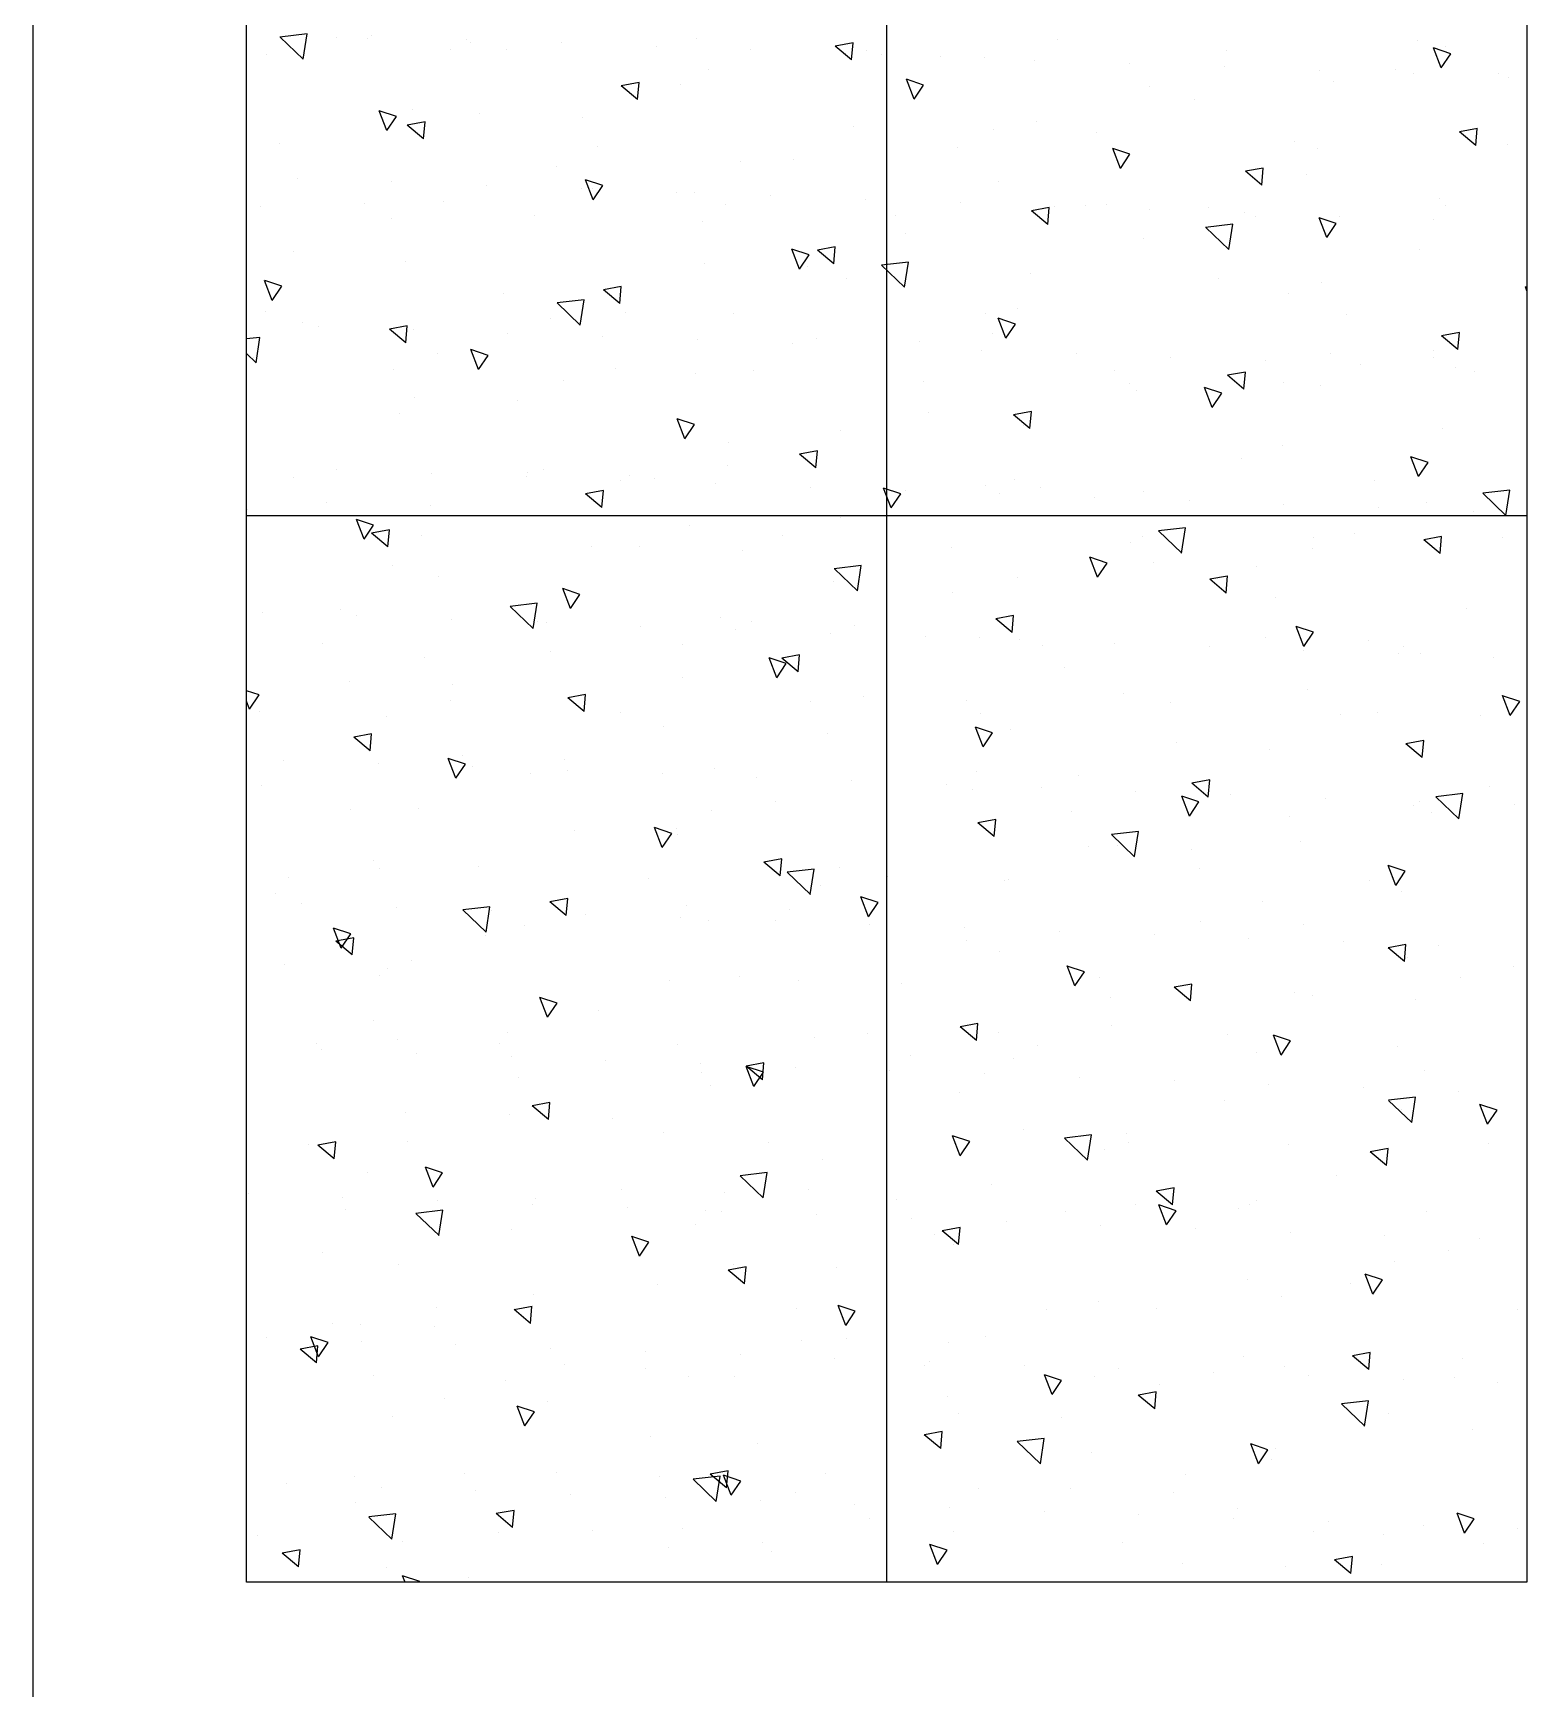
# Model space of a CAD drawing. Header units: millimetres. Extents: x 331487 to 517269, y 198509 to 399936.
# Drawn here: x 423029 to 423554, y 334451 to 335033 of the extents above; entities that cross this region are included whole.
import ezdxf

# ---------------------------------------------------------------- set-up
doc = ezdxf.new("R2010")
doc.units = ezdxf.units.MM
doc.header["$MEASUREMENT"] = 0
doc.layers.add('COLUMN', color=6, linetype='Continuous')
doc.layers.add('FOOTING', color=5, linetype='Continuous')

msp = doc.modelspace()

# ---------------------------------------------------------------- linework, layer by layer
at = {"layer": 'COLUMN'}
for p, q in [((423104.35, 334488.51), (423104.35, 335238.51)), ((423554.35, 335238.51), (423554.35, 334488.51)), ((423554.35, 334488.51), (423104.35, 334488.51))]:
    msp.add_line(p, q, dxfattribs=at)
at = {"layer": 'COLUMN', "color": 2, "linetype": 'Continuous'}
for p, q in [((423125.61, 335032.92), (423116.11, 335031.82)), ((423124.23, 335024.03), (423125.61, 335032.92)), ((423148.41, 335032.24), (423148.41, 335032.24)), ((423124.24, 335024.01), (423116.12, 335031.8)), ((423135.97, 335031.65), (423135.97, 335031.65)), ((423146.94, 335031.19), (423146.94, 335031.19)), ((423175.94, 335027.35), (423175.94, 335027.35)), ((423181.7, 335031.02), (423181.7, 335031.02)), ((423183.08, 335029.92), (423183.08, 335029.92)), ((423195.63, 335027.52), (423195.63, 335027.52)), ((423214.99, 335029.81), (423214.99, 335029.81)), ((423248.28, 335028.59), (423248.28, 335028.59)), ((423262.59, 335031.35), (423262.59, 335031.35)), ((423281.57, 335027.38), (423281.57, 335027.38)), ((423317.03, 335023.76), (423311.28, 335028.58)), ((423317.56, 335029.73), (423311.29, 335028.58)), ((423314.86, 335026.16), (423314.86, 335026.16)), ((423317.03, 335023.76), (423317.55, 335029.73)), ((423322.26, 335027.22), (423322.26, 335027.22)), ((423389.22, 335031.06), (423389.22, 335031.06)), ((423448.89, 335026.93), (423448.89, 335026.93)), ((423515.85, 335030.76), (423515.85, 335030.76)), ((423524.26, 335020.97), (423521.57, 335027.97)), ((423527.61, 335025.94), (423521.57, 335027.97)), ((423525.9, 335028.41), (423525.9, 335028.41)), ((423111.41, 335025.74), (423111.41, 335025.74)), ((423266.69, 335020.28), (423266.69, 335020.28)), ((423327.55, 335025.72), (423327.55, 335025.72)), ((423348.15, 335024.94), (423348.15, 335024.94)), ((423363.69, 335024.44), (423363.69, 335024.44)), ((423381.44, 335023.73), (423381.44, 335023.73)), ((423414.73, 335022.51), (423414.73, 335022.51)), ((423448.02, 335021.3), (423448.02, 335021.3)), ((423508.16, 335020.24), (423508.16, 335020.24)), ((423524.26, 335020.97), (423527.61, 335025.94)), ((423241.81, 335009.88), (423236.06, 335014.7)), ((423242.34, 335015.86), (423236.07, 335014.7)), ((423241.81, 335009.88), (423242.33, 335015.86)), ((423256.98, 335015.17), (423256.98, 335015.17)), ((423338.97, 335009.94), (423336.28, 335016.94)), ((423342.32, 335014.91), (423336.28, 335016.94)), ((423338.97, 335009.94), (423342.32, 335014.92)), ((423421.71, 335014.4), (423421.71, 335014.4)), ((423481.3, 335020.08), (423481.3, 335020.08)), ((423486.24, 335016.01), (423486.24, 335016.01)), ((423514.59, 335018.86), (423514.59, 335018.86)), ((423544.3, 335018.97), (423544.3, 335018.97)), ((423547.88, 335017.65), (423547.88, 335017.65)), ((423437.59, 335009.7), (423437.59, 335009.7)), ((423153.67, 334998.92), (423150.99, 335005.92)), ((423157.03, 335003.89), (423150.99, 335005.91)), ((423153.67, 334998.92), (423157.03, 335003.89)), ((423162.51, 335006.27), (423162.51, 335006.27)), ((423186.38, 335004.88), (423186.38, 335004.88)), ((423222.52, 335003.61), (423222.52, 335003.61)), ((423166.59, 334996.01), (423160.84, 335000.83)), ((423167.12, 335001.98), (423160.85, 335000.82)), ((423166.59, 334996.01), (423167.11, 335001.98)), ((423317.52, 335000.39), (423317.52, 335000.39)), ((423366.99, 334999.41), (423366.99, 334999.41)), ((423382.06, 335002), (423382.06, 335002)), ((423403.13, 334998.14), (423403.13, 334998.14)), ((423536.41, 334993.65), (423530.66, 334998.48)), ((423536.94, 334999.63), (423530.67, 334998.47)), ((423536.41, 334993.66), (423536.93, 334999.63)), ((423115.81, 334994.34), (423115.81, 334994.34)), ((423227.6, 334993.16), (423227.6, 334993.16)), ((423354.23, 334992.87), (423354.23, 334992.87)), ((423411.48, 334985.61), (423408.79, 334992.61)), ((423414.84, 334990.58), (423408.79, 334992.61)), ((423472.81, 334994.93), (423472.81, 334994.93)), ((423480.86, 334992.57), (423480.86, 334992.57)), ((423547.6, 334993.94), (423547.6, 334993.94)), ((423213.34, 334986.37), (423213.34, 334986.37)), ((423277.87, 334987.99), (423277.87, 334987.99)), ((423296.42, 334988.87), (423296.42, 334988.87)), ((423411.48, 334985.61), (423414.84, 334990.59)), ((423461.72, 334985.76), (423455.45, 334984.6)), ((423461.19, 334979.78), (423461.71, 334985.76)), ((423122.16, 334982.11), (423122.16, 334982.11)), ((423155.45, 334980.9), (423155.45, 334980.9)), ((423188.74, 334979.68), (423188.74, 334979.68)), ((423226.19, 334974.58), (423223.5, 334981.59)), ((423229.54, 334979.56), (423223.5, 334981.58)), ((423226.19, 334974.58), (423229.54, 334979.56)), ((423368.62, 334980.91), (423368.62, 334980.91)), ((423461.19, 334979.78), (423455.45, 334984.6)), ((423477.03, 334983.4), (423477.03, 334983.4)), ((423173.68, 334973.97), (423173.68, 334973.97)), ((423222.03, 334978.46), (423222.03, 334978.46)), ((423225.82, 334978.57), (423225.82, 334978.57)), ((423255.32, 334977.25), (423255.32, 334977.25)), ((423261.96, 334977.3), (423261.96, 334977.3)), ((423288.61, 334976.03), (423288.61, 334976.03)), ((423321.9, 334974.82), (423321.9, 334974.82)), ((423523.64, 334975.03), (423523.64, 334975.03)), ((423109.15, 334972.36), (423109.15, 334972.36)), ((423145.98, 334973.33), (423145.98, 334973.33)), ((423155.25, 334968.03), (423155.25, 334968.03)), ((423205.64, 334969.2), (423205.64, 334969.2)), ((423272.6, 334973.04), (423272.6, 334973.04)), ((423332.27, 334968.91), (423332.27, 334968.91)), ((423355.19, 334973.6), (423355.19, 334973.6)), ((423386.5, 334971.88), (423380.23, 334970.72)), ((423385.97, 334965.9), (423380.23, 334970.73)), ((423385.97, 334965.9), (423386.49, 334971.88)), ((423388.48, 334972.38), (423388.48, 334972.38)), ((423399.23, 334972.74), (423399.23, 334972.74)), ((423406.43, 334973.1), (423406.43, 334973.1)), ((423421.77, 334971.17), (423421.77, 334971.17)), ((423442.57, 334971.83), (423442.57, 334971.83)), ((423455.06, 334969.95), (423455.06, 334969.95)), ((423458.9, 334968.61), (423458.9, 334968.61)), ((423484, 334961.28), (423481.31, 334968.28)), ((423487.35, 334966.25), (423481.31, 334968.28)), ((423488.35, 334968.74), (423488.35, 334968.74)), ((423525.86, 334972.45), (423525.86, 334972.45)), ((423264.44, 334966.9), (423264.44, 334966.9)), ((423335.86, 334962.56), (423335.86, 334962.56)), ((423450.95, 334965.97), (423441.45, 334964.87)), ((423449.58, 334957.06), (423441.46, 334964.85)), ((423449.57, 334957.08), (423450.95, 334965.97)), ((423483.99, 334962.63), (423483.99, 334962.63)), ((423484, 334961.28), (423487.35, 334966.25)), ((423521.63, 334967.52), (423521.63, 334967.52)), ((423120.8, 334956.47), (423120.8, 334956.47)), ((423298.7, 334950.25), (423296.02, 334957.25)), ((423302.06, 334955.22), (423296.02, 334957.25)), ((423311.28, 334958.01), (423305.01, 334956.85)), ((423310.75, 334952.03), (423305.01, 334956.85)), ((423310.75, 334952.03), (423311.28, 334958.01)), ((423419.45, 334961.02), (423419.45, 334961.02)), ((423516.47, 334957.09), (423516.47, 334957.09)), ((423160.25, 334952.89), (423160.25, 334952.89)), ((423265.26, 334952.27), (423265.26, 334952.27)), ((423298.7, 334950.25), (423302.06, 334955.23)), ((423301.41, 334950.99), (423301.41, 334950.99)), ((423336.98, 334952.71), (423327.49, 334951.61)), ((423335.62, 334943.81), (423327.5, 334951.6)), ((423335.6, 334943.82), (423336.98, 334952.71)), ((423113.41, 334939.22), (423110.72, 334946.23)), ((423116.77, 334944.2), (423110.73, 334946.22)), ((423315.27, 334947.01), (423315.27, 334947.01)), ((423379.8, 334948.62), (423379.8, 334948.62)), ((423445.87, 334946.79), (423445.87, 334946.79)), ((423482.02, 334945.52), (423482.02, 334945.52)), ((423113.41, 334939.22), (423116.77, 334944.2)), ((423194.69, 334941.73), (423194.69, 334941.73)), ((423223.02, 334939.46), (423213.52, 334938.35)), ((423221.64, 334930.56), (423223.02, 334939.46)), ((423236.06, 334944.13), (423229.79, 334942.97)), ((423235.53, 334938.15), (423229.79, 334942.98)), ((423235.53, 334938.15), (423236.06, 334944.13)), ((423470.55, 334941.55), (423470.55, 334941.55)), ((423554.35, 334942.58), (423553.82, 334943.95)), ((423554.35, 334943.77), (423553.82, 334943.95)), ((423110.98, 334935.14), (423110.98, 334935.14)), ((423211.08, 334932.99), (423211.08, 334932.99)), ((423221.65, 334930.55), (423213.54, 334938.34)), ((423237.61, 334934.84), (423237.61, 334934.84)), ((423275.61, 334934.6), (423275.61, 334934.6)), ((423364.24, 334934.55), (423364.24, 334934.55)), ((423371.22, 334925.92), (423368.53, 334932.92)), ((423374.57, 334930.89), (423368.53, 334932.92)), ((423375.3, 334936.25), (423375.3, 334936.25)), ((423490.87, 334934.25), (423490.87, 334934.25)), ((423124.09, 334931.43), (423124.09, 334931.43)), ((423129.66, 334930.17), (423129.66, 334930.17)), ((423160.84, 334930.25), (423154.57, 334929.1)), ((423160.31, 334924.28), (423154.57, 334929.1)), ((423160.24, 334930.16), (423160.24, 334930.16)), ((423160.31, 334924.28), (423160.84, 334930.26)), ((423162.95, 334928.96), (423162.95, 334928.96)), ((423196.24, 334927.74), (423196.24, 334927.74)), ((423366.37, 334927.53), (423366.37, 334927.53)), ((423371.22, 334925.92), (423374.57, 334930.9)), ((423530.66, 334927.9), (423524.39, 334926.75)), ((423530.13, 334921.93), (423530.66, 334927.91)), ((423109.06, 334926.2), (423104.35, 334925.65)), ((423107.68, 334917.3), (423109.06, 334926.2)), ((423185.93, 334914.89), (423183.24, 334921.89)), ((423189.28, 334919.86), (423183.24, 334921.89)), ((423229.53, 334926.53), (423229.53, 334926.53)), ((423262.82, 334925.31), (423262.82, 334925.31)), ((423296.11, 334924.09), (423296.11, 334924.09)), ((423304.7, 334925.96), (423304.7, 334925.96)), ((423329.4, 334922.88), (423329.4, 334922.88)), ((423340.85, 334924.69), (423340.85, 334924.69)), ((423362.69, 334921.66), (423362.69, 334921.66)), ((423521.39, 334921.65), (423521.39, 334921.65)), ((423530.13, 334921.93), (423524.39, 334926.75)), ((423107.69, 334917.29), (423104.35, 334920.5)), ((423106.9, 334918.98), (423106.9, 334918.98)), ((423171.43, 334920.59), (423171.43, 334920.59)), ((423185.93, 334914.89), (423189.28, 334919.87)), ((423234.13, 334915.42), (423234.13, 334915.42)), ((423395.97, 334920.45), (423395.97, 334920.45)), ((423429.26, 334919.23), (423429.26, 334919.23)), ((423462.55, 334918.01), (423462.55, 334918.01)), ((423485.31, 334920.49), (423485.31, 334920.49)), ((423495.84, 334916.8), (423495.84, 334916.8)), ((423521.46, 334919.22), (423521.46, 334919.22)), ((423529.13, 334915.58), (423529.13, 334915.58)), ((423155.99, 334915.01), (423155.99, 334915.01)), ((423215.65, 334910.88), (423215.65, 334910.88)), ((423262.18, 334913.52), (423262.18, 334913.52)), ((423282.62, 334914.72), (423282.62, 334914.72)), ((423342.28, 334910.59), (423342.28, 334910.59)), ((423409.24, 334914.42), (423409.24, 334914.42)), ((423414.74, 334909.95), (423414.74, 334909.95)), ((423454.92, 334908.05), (423449.17, 334912.87)), ((423455.44, 334914.03), (423449.18, 334912.87)), ((423454.92, 334908.05), (423455.44, 334914.03)), ((423468.91, 334910.29), (423468.91, 334910.29)), ((423535.87, 334914.13), (423535.87, 334914.13)), ((423163.53, 334905.13), (423163.53, 334905.13)), ((423199.68, 334903.85), (423199.68, 334903.85)), ((423417.2, 334907.64), (423417.2, 334907.64)), ((423443.73, 334901.59), (423441.05, 334908.59)), ((423447.09, 334906.56), (423441.05, 334908.59)), ((423443.73, 334901.59), (423447.09, 334906.56)), ((423481.73, 334909.25), (423481.73, 334909.25)), ((423158, 334899.5), (423158, 334899.5)), ((423344.14, 334899.65), (423344.14, 334899.65)), ((423379.7, 334894.18), (423373.95, 334899)), ((423380.22, 334900.15), (423373.96, 334899)), ((423379.7, 334894.18), (423380.22, 334900.16)), ((423380.29, 334898.38), (423380.29, 334898.38)), ((423258.44, 334890.56), (423255.75, 334897.56)), ((423261.8, 334895.53), (423255.76, 334897.56)), ((423258.44, 334890.56), (423261.8, 334895.54)), ((423313.01, 334893.62), (423313.01, 334893.62)), ((423377.55, 334895.23), (423377.55, 334895.23)), ((423524.75, 334894.18), (423524.75, 334894.18)), ((423273.58, 334889.11), (423273.58, 334889.11)), ((423468.3, 334888.16), (423468.3, 334888.16)), ((423273.36, 334881.22), (423273.36, 334881.22)), ((423304.48, 334880.3), (423298.73, 334885.12)), ((423305.01, 334886.28), (423298.74, 334885.12)), ((423304.48, 334880.3), (423305, 334886.28)), ((423454.18, 334883.64), (423454.18, 334883.64)), ((423516.25, 334877.26), (423513.56, 334884.26)), ((423519.6, 334882.23), (423513.56, 334884.26)), ((423516.25, 334877.26), (423519.6, 334882.23)), ((423120.99, 334876.82), (423120.99, 334876.82)), ((423136.06, 334879.66), (423136.06, 334879.66)), ((423169.35, 334878.45), (423169.35, 334878.45)), ((423202.64, 334877.23), (423202.64, 334877.23)), ((423202.97, 334878.82), (423202.97, 334878.82)), ((423208.83, 334879.61), (423208.83, 334879.61)), ((423235.93, 334876.01), (423235.93, 334876.01)), ((423239.12, 334877.55), (423239.12, 334877.55)), ((423247.62, 334876.53), (423247.62, 334876.53)), ((423269.22, 334874.8), (423269.22, 334874.8)), ((423374.25, 334876.23), (423374.25, 334876.23)), ((423500.88, 334875.94), (423500.88, 334875.94)), ((423229.26, 334866.43), (423223.51, 334871.25)), ((423229.79, 334872.4), (423223.52, 334871.25)), ((423229.26, 334866.43), (423229.78, 334872.41)), ((423302.51, 334873.58), (423302.51, 334873.58)), ((423330.96, 334866.23), (423328.27, 334873.23)), ((423334.31, 334871.2), (423328.27, 334873.23)), ((423330.96, 334866.23), (423334.31, 334871.2)), ((423335.8, 334872.37), (423335.8, 334872.37)), ((423364.11, 334874.15), (423364.11, 334874.15)), ((423369.09, 334871.15), (423369.09, 334871.15)), ((423383.58, 334873.35), (423383.58, 334873.35)), ((423402.38, 334869.93), (423402.38, 334869.93)), ((423419.73, 334872.07), (423419.73, 334872.07)), ((423548.36, 334872.51), (423538.86, 334871.4)), ((423546.99, 334863.6), (423538.88, 334871.39)), ((423546.98, 334863.61), (423548.36, 334872.5)), ((423104.64, 334865.6), (423104.64, 334865.6)), ((423132.41, 334868.28), (423132.41, 334868.28)), ((423169.17, 334867.21), (423169.17, 334867.21)), ((423435.67, 334868.72), (423435.67, 334868.72)), ((423468.96, 334867.5), (423468.96, 334867.5)), ((423502.24, 334866.29), (423502.24, 334866.29)), ((423519.13, 334868.27), (423519.13, 334868.27)), ((423535.53, 334865.07), (423535.53, 334865.07)), ((423145.66, 334855.2), (423142.98, 334862.2)), ((423149.02, 334860.17), (423142.98, 334862.2)), ((423145.66, 334855.2), (423149.02, 334860.18)), ((423154.04, 334852.55), (423148.29, 334857.37)), ((423154.57, 334858.53), (423148.3, 334857.37)), ((423154.04, 334852.55), (423154.56, 334858.53)), ((423259.93, 334860.14), (423259.93, 334860.14)), ((423313.02, 334862.81), (423313.02, 334862.81)), ((423434.4, 334859.25), (423424.9, 334858.14)), ((423433.03, 334850.34), (423424.91, 334858.13)), ((423433.02, 334850.35), (423434.4, 334859.25)), ((423493.63, 334857.33), (423493.63, 334857.33)), ((423166, 334856.69), (423166, 334856.69)), ((423225.66, 334852.56), (423225.66, 334852.56)), ((423242.42, 334852.51), (423242.42, 334852.51)), ((423292.63, 334856.4), (423292.63, 334856.4)), ((423352.29, 334852.27), (423352.29, 334852.27)), ((423414.94, 334854.25), (423414.94, 334854.25)), ((423419.25, 334856.1), (423419.25, 334856.1)), ((423478.92, 334851.97), (423478.92, 334851.97)), ((423479.48, 334855.87), (423479.48, 334855.87)), ((423523.86, 334850.2), (423518.11, 334855.02)), ((423524.39, 334856.18), (423518.12, 334855.02)), ((423523.86, 334850.2), (423524.38, 334856.18)), ((423545.88, 334855.81), (423545.88, 334855.81)), ((423155.74, 334846.12), (423155.74, 334846.12)), ((423278.56, 334851.24), (423278.56, 334851.24)), ((423320.43, 334845.99), (423310.93, 334844.88)), ((423319.05, 334837.1), (423320.43, 334845.99)), ((423403.47, 334841.9), (423400.78, 334848.9)), ((423406.83, 334846.87), (423400.79, 334848.9)), ((423403.47, 334841.9), (423406.83, 334846.87)), ((423423.03, 334847.04), (423423.03, 334847.04)), ((423459.17, 334845.77), (423459.17, 334845.77)), ((423171.85, 334841.97), (423171.85, 334841.97)), ((423310.76, 334840.24), (423310.76, 334840.24)), ((423319.07, 334837.08), (423310.95, 334844.87)), ((423375.29, 334841.85), (423375.29, 334841.85)), ((423448.64, 334836.33), (423442.89, 334841.15)), ((423449.17, 334842.3), (423442.9, 334841.15)), ((423448.64, 334836.33), (423449.16, 334842.31)), ((423218.18, 334830.87), (423215.49, 334837.87)), ((423221.54, 334835.84), (423215.49, 334837.87)), ((423218.18, 334830.87), (423221.53, 334835.85)), ((423352.46, 334836.5), (423352.46, 334836.5)), ((423466.04, 334834.78), (423466.04, 334834.78)), ((423109.81, 334829.54), (423109.81, 334829.54)), ((423137.39, 334830.4), (423137.39, 334830.4)), ((423143.1, 334828.32), (423143.1, 334828.32)), ((423206.47, 334832.73), (423196.97, 334831.63)), ((423205.1, 334823.82), (423196.98, 334831.61)), ((423205.09, 334823.84), (423206.47, 334832.73)), ((423373.95, 334828.43), (423367.68, 334827.27)), ((423373.42, 334822.45), (423373.94, 334828.43)), ((423533.07, 334831.03), (423533.07, 334831.03)), ((423176.39, 334827.1), (423176.39, 334827.1)), ((423206.57, 334826.23), (423206.57, 334826.23)), ((423209.68, 334825.89), (423209.68, 334825.89)), ((423242.97, 334824.67), (423242.97, 334824.67)), ((423271.1, 334827.84), (423271.1, 334827.84)), ((423276.26, 334823.46), (423276.26, 334823.46)), ((423281.86, 334826.21), (423281.86, 334826.21)), ((423318, 334824.93), (423318, 334824.93)), ((423373.42, 334822.45), (423367.68, 334827.27)), ((423475.99, 334817.57), (423473.3, 334824.57)), ((423479.34, 334822.54), (423473.3, 334824.57)), ((423475.99, 334817.57), (423479.34, 334822.54)), ((423131, 334818.5), (423131, 334818.5)), ((423257.63, 334818.21), (423257.63, 334818.21)), ((423309.55, 334822.24), (423309.55, 334822.24)), ((423342.84, 334821.02), (423342.84, 334821.02)), ((423361.86, 334820.77), (423361.86, 334820.77)), ((423376.13, 334819.81), (423376.13, 334819.81)), ((423384.26, 334817.91), (423384.26, 334817.91)), ((423409.42, 334818.59), (423409.42, 334818.59)), ((423442.71, 334817.38), (423442.71, 334817.38)), ((423462.47, 334820.73), (423462.47, 334820.73)), ((423498.61, 334819.46), (423498.61, 334819.46)), ((423510.89, 334817.62), (423510.89, 334817.62)), ((423166.92, 334813.82), (423166.92, 334813.82)), ((423211.29, 334815.66), (423211.29, 334815.66)), ((423290.69, 334806.54), (423288.01, 334813.54)), ((423294.05, 334811.51), (423288.01, 334813.54)), ((423290.69, 334806.54), (423294.05, 334811.51)), ((423298.73, 334814.55), (423292.46, 334813.4)), ((423298.2, 334808.58), (423292.46, 334813.4)), ((423298.2, 334808.58), (423298.72, 334814.55)), ((423476, 334816.16), (423476, 334816.16)), ((423509.29, 334814.94), (423509.29, 334814.94)), ((423516.87, 334814.89), (423516.87, 334814.89)), ((423542.58, 334813.73), (423542.58, 334813.73)), ((423140.69, 334805.37), (423140.69, 334805.37)), ((423257.67, 334806.75), (423257.67, 334806.75)), ((423391.9, 334810.19), (423391.9, 334810.19)), ((423108.76, 334800.48), (423104.35, 334801.96)), ((423105.4, 334795.51), (423108.76, 334800.49)), ((423176.83, 334804.1), (423176.83, 334804.1)), ((423223.51, 334800.68), (423217.24, 334799.52)), ((423222.98, 334794.7), (423217.24, 334799.52)), ((423222.98, 334794.7), (423223.51, 334800.68)), ((423321.3, 334799.9), (423321.3, 334799.9)), ((423412.69, 334800.87), (423412.69, 334800.87)), ((423477.22, 334802.48), (423477.22, 334802.48)), ((423548.5, 334793.24), (423545.81, 334800.24)), ((423551.86, 334798.21), (423545.82, 334800.23)), ((423105.4, 334795.51), (423104.35, 334798.26)), ((423109.04, 334794.54), (423109.04, 334794.54)), ((423176.01, 334798.37), (423176.01, 334798.37)), ((423235.67, 334794.25), (423235.67, 334794.25)), ((423302.64, 334798.08), (423302.64, 334798.08)), ((423357.44, 334798.63), (423357.44, 334798.63)), ((423362.3, 334793.95), (423362.3, 334793.95)), ((423429.27, 334797.78), (423429.27, 334797.78)), ((423488.93, 334793.66), (423488.93, 334793.66)), ((423501.91, 334794.43), (423501.91, 334794.43)), ((423548.5, 334793.24), (423551.86, 334798.21)), ((423153.49, 334792.74), (423153.49, 334792.74)), ((423250.73, 334789.36), (423250.73, 334789.36)), ((423363.21, 334782.21), (423360.52, 334789.21)), ((423366.57, 334787.18), (423360.52, 334789.21)), ((423373.03, 334788.47), (423373.03, 334788.47)), ((423538.05, 334793.15), (423538.05, 334793.15)), ((423148.29, 334786.8), (423142.02, 334785.65)), ((423147.76, 334780.83), (423142.02, 334785.65)), ((423147.76, 334780.83), (423148.29, 334786.8)), ((423308.5, 334786.86), (423308.5, 334786.86)), ((423363.21, 334782.21), (423366.56, 334787.18)), ((423431.34, 334783.88), (423431.34, 334783.88)), ((423518.11, 334784.45), (423511.84, 334783.3)), ((423517.58, 334778.48), (423511.84, 334783.3)), ((423517.58, 334778.48), (423518.11, 334784.45)), ((423117.31, 334777.6), (423117.31, 334777.6)), ((423150.6, 334776.38), (423150.6, 334776.38)), ((423177.92, 334771.18), (423175.23, 334778.18)), ((423181.27, 334776.15), (423175.23, 334778.18)), ((423177.92, 334771.18), (423181.27, 334776.15)), ((423180.13, 334779.06), (423180.13, 334779.06)), ((423216.28, 334777.79), (423216.28, 334777.79)), ((423463.79, 334781.4), (423463.79, 334781.4)), ((423183.89, 334775.16), (423183.89, 334775.16)), ((423204.32, 334772.84), (423204.32, 334772.84)), ((423217.18, 334773.95), (423217.18, 334773.95)), ((423250.47, 334772.73), (423250.47, 334772.73)), ((423268.85, 334774.46), (423268.85, 334774.46)), ((423283.76, 334771.52), (423283.76, 334771.52)), ((423317.05, 334770.3), (423317.05, 334770.3)), ((423360.74, 334773.59), (423360.74, 334773.59)), ((423396.88, 334772.32), (423396.88, 334772.32)), ((423442.89, 334770.58), (423436.63, 334769.42)), ((423442.36, 334764.6), (423442.89, 334770.58)), ((423109.56, 334768.52), (423109.56, 334768.52)), ((423350.34, 334769.08), (423350.34, 334769.08)), ((423359.6, 334767.38), (423359.6, 334767.38)), ((423383.63, 334767.87), (423383.63, 334767.87)), ((423416.92, 334766.65), (423416.92, 334766.65)), ((423435.72, 334757.88), (423433.04, 334764.88)), ((423439.08, 334762.85), (423433.04, 334764.88)), ((423442.36, 334764.6), (423436.62, 334769.42)), ((423450.2, 334765.44), (423450.2, 334765.44)), ((423483.49, 334764.22), (423483.49, 334764.22)), ((423531.81, 334765.78), (423522.31, 334764.68)), ((423530.44, 334756.87), (423522.32, 334764.66)), ((423530.43, 334756.89), (423531.81, 334765.78)), ((423541.35, 334768.12), (423541.35, 334768.12)), ((423141.01, 334760.18), (423141.01, 334760.18)), ((423164.66, 334760.44), (423164.66, 334760.44)), ((423267.64, 334759.89), (423267.64, 334759.89)), ((423290.17, 334763.05), (423290.17, 334763.05)), ((423394.27, 334759.59), (423394.27, 334759.59)), ((423435.72, 334757.88), (423439.08, 334762.85)), ((423514.62, 334761.5), (423514.62, 334761.5)), ((423516.78, 334763), (423516.78, 334763)), ((423520.9, 334759.3), (423520.9, 334759.3)), ((423550.07, 334761.79), (423550.07, 334761.79)), ((423219.57, 334752.76), (423219.57, 334752.76)), ((423250.43, 334746.85), (423247.74, 334753.85)), ((423253.79, 334751.82), (423247.75, 334753.85)), ((423255.42, 334753.37), (423255.42, 334753.37)), ((423367.15, 334750.73), (423361.4, 334755.55)), ((423367.67, 334756.7), (423361.41, 334755.55)), ((423367.15, 334750.73), (423367.67, 334756.7)), ((423417.84, 334752.52), (423408.35, 334751.42)), ((423416.46, 334743.63), (423417.84, 334752.52)), ((423470.78, 334757.58), (423470.78, 334757.58)), ((423250.43, 334746.85), (423253.79, 334751.82)), ((423255.72, 334751.48), (423255.72, 334751.48)), ((423400.18, 334747.28), (423400.18, 334747.28)), ((423416.48, 334743.62), (423408.36, 334751.41)), ((423410.43, 334747.49), (423410.43, 334747.49)), ((423474.96, 334749.1), (423474.96, 334749.1)), ((423149, 334742.22), (423149, 334742.22)), ((423291.93, 334736.85), (423286.18, 334741.67)), ((423292.46, 334742.83), (423286.19, 334741.67)), ((423291.93, 334736.85), (423292.45, 334742.83)), ((423436.33, 334746.01), (423436.33, 334746.01)), ((423119.05, 334736.22), (423119.05, 334736.22)), ((423151.23, 334739.36), (423151.23, 334739.36)), ((423186.02, 334740.06), (423186.02, 334740.06)), ((423245.68, 334735.93), (423245.68, 334735.93)), ((423303.88, 334739.27), (423294.38, 334738.16)), ((423302.51, 334730.36), (423294.4, 334738.15)), ((423302.5, 334730.37), (423303.88, 334739.26)), ((423312.65, 334739.76), (423312.65, 334739.76)), ((423329.61, 334736.74), (423329.61, 334736.74)), ((423370.78, 334735.09), (423370.78, 334735.09)), ((423372.31, 334735.63), (423372.31, 334735.63)), ((423439.28, 334739.47), (423439.28, 334739.47)), ((423498.94, 334735.34), (423498.94, 334735.34)), ((423508.24, 334733.54), (423505.55, 334740.55)), ((423511.6, 334738.52), (423505.55, 334740.54)), ((423508.24, 334733.54), (423511.59, 334738.52)), ((423114.55, 334730.65), (423114.55, 334730.65)), ((423306.25, 334733.48), (423306.25, 334733.48)), ((423322.95, 334722.52), (423320.26, 334729.52)), ((423326.3, 334727.49), (423320.26, 334729.52)), ((423510.22, 334731.27), (423510.22, 334731.27)), ((423123.71, 334727.09), (423123.71, 334727.09)), ((423157, 334725.87), (423157, 334725.87)), ((423189.92, 334726.01), (423180.42, 334724.9)), ((423188.55, 334717.1), (423180.43, 334724.89)), ((423188.54, 334717.11), (423189.92, 334726.01)), ((423190.29, 334724.65), (423190.29, 334724.65)), ((423216.71, 334722.98), (423210.96, 334727.8)), ((423217.24, 334728.95), (423210.97, 334727.8)), ((423216.71, 334722.98), (423217.23, 334728.95)), ((423223.58, 334723.44), (423223.58, 334723.44)), ((423259.01, 334726.45), (423259.01, 334726.45)), ((423295.16, 334725.18), (423295.16, 334725.18)), ((423322.95, 334722.52), (423326.3, 334727.49)), ((423461.53, 334728.02), (423461.53, 334728.02)), ((423137.66, 334711.49), (423134.97, 334718.49)), ((423141.01, 334716.46), (423134.97, 334718.49)), ((423202.06, 334719.46), (423202.06, 334719.46)), ((423256.87, 334722.22), (423256.87, 334722.22)), ((423266.59, 334721.07), (423266.59, 334721.07)), ((423290.16, 334721.01), (423290.16, 334721.01)), ((423323.45, 334719.79), (423323.45, 334719.79)), ((423356.74, 334718.57), (423356.74, 334718.57)), ((423439.62, 334720.98), (423439.62, 334720.98)), ((423475.77, 334719.7), (423475.77, 334719.7)), ((423141.49, 334709.1), (423135.74, 334713.92)), ((423142.02, 334715.08), (423135.75, 334713.92)), ((423137.66, 334711.49), (423141.01, 334716.46)), ((423141.49, 334709.1), (423142.01, 334715.08)), ((423188.44, 334715.91), (423188.44, 334715.91)), ((423357.35, 334714), (423357.35, 334714)), ((423390.03, 334717.36), (423390.03, 334717.36)), ((423423.32, 334716.14), (423423.32, 334716.14)), ((423456.61, 334714.93), (423456.61, 334714.93)), ((423489.9, 334713.71), (423489.9, 334713.71)), ((423511.84, 334712.73), (423505.57, 334711.57)), ((423511.31, 334706.75), (423511.83, 334712.73)), ((423523.19, 334712.49), (423523.19, 334712.49)), ((423162.41, 334707.06), (423162.41, 334707.06)), ((423369.05, 334710.44), (423369.05, 334710.44)), ((423511.31, 334706.75), (423505.56, 334711.57)), ((423512.36, 334708.12), (423512.36, 334708.12)), ((423117.84, 334705.62), (423117.84, 334705.62)), ((423151.02, 334701.86), (423151.02, 334701.86)), ((423153.99, 334704.34), (423153.99, 334704.34)), ((423277.65, 334701.57), (423277.65, 334701.57)), ((423298.45, 334700.14), (423298.45, 334700.14)), ((423395.46, 334698.19), (423392.77, 334705.19)), ((423398.82, 334703.16), (423392.78, 334705.18)), ((423395.46, 334698.19), (423398.82, 334703.16)), ((423404.28, 334701.27), (423404.28, 334701.27)), ((423530.91, 334700.98), (423530.91, 334700.98)), ((423549.66, 334704.96), (423549.66, 334704.96)), ((423253.16, 334699.99), (423253.16, 334699.99)), ((423334.6, 334698.87), (423334.6, 334698.87)), ((423436.09, 334692.88), (423430.34, 334697.7)), ((423436.62, 334698.85), (423430.35, 334697.7)), ((423436.09, 334692.88), (423436.61, 334698.85)), ((423472.71, 334695.72), (423472.71, 334695.72)), ((423479.06, 334694.67), (423479.06, 334694.67)), ((423210.17, 334687.16), (423207.48, 334694.16)), ((423213.53, 334692.13), (423207.48, 334694.16)), ((423210.17, 334687.16), (423213.53, 334692.13)), ((423227.89, 334689.6), (423227.89, 334689.6)), ((423408.18, 334694.11), (423408.18, 334694.11)), ((423515.21, 334693.4), (423515.21, 334693.4)), ((423148.97, 334685.98), (423148.97, 334685.98)), ((423361.4, 334684.98), (423355.13, 334683.82)), ((423360.87, 334679), (423355.13, 334683.82)), ((423360.87, 334679), (423361.39, 334684.98)), ((423408.5, 334684.13), (423408.5, 334684.13)), ((423129.07, 334677.9), (423129.07, 334677.9)), ((423157.29, 334679.31), (423157.29, 334679.31)), ((423193.43, 334678.04), (423193.43, 334678.04)), ((423196.03, 334681.74), (423196.03, 334681.74)), ((423255.69, 334677.61), (423255.69, 334677.61)), ((423303.99, 334680.09), (423303.99, 334680.09)), ((423322.66, 334681.44), (423322.66, 334681.44)), ((423368.52, 334681.71), (423368.52, 334681.71)), ((423382.32, 334677.31), (423382.32, 334677.31)), ((423449.29, 334681.15), (423449.29, 334681.15)), ((423467.98, 334673.85), (423465.29, 334680.86)), ((423471.33, 334678.83), (423465.29, 334680.85)), ((423467.98, 334673.85), (423471.33, 334678.83)), ((423508.95, 334677.02), (423508.95, 334677.02)), ((423130.75, 334675.74), (423130.75, 334675.74)), ((423164.04, 334674.53), (423164.04, 334674.53)), ((423197.33, 334673.31), (423197.33, 334673.31)), ((423230.62, 334672.09), (423230.62, 334672.09)), ((423286.18, 334671.1), (423279.91, 334669.94)), ((423285.65, 334665.13), (423286.17, 334671.1)), ((423337.89, 334673.84), (423337.89, 334673.84)), ((423374.04, 334672.56), (423374.04, 334672.56)), ((423459.28, 334674.63), (423459.28, 334674.63)), ((423199.81, 334666.08), (423199.81, 334666.08)), ((423263.91, 334670.88), (423263.91, 334670.88)), ((423264.34, 334667.69), (423264.34, 334667.69)), ((423285.65, 334665.13), (423279.91, 334669.95)), ((423282.69, 334662.83), (423280, 334669.83)), ((423286.04, 334667.8), (423280, 334669.83)), ((423282.69, 334662.83), (423286.04, 334667.8)), ((423297.2, 334669.66), (423297.2, 334669.66)), ((423330.49, 334668.45), (423330.49, 334668.45)), ((423363.78, 334667.23), (423363.78, 334667.23)), ((423397.07, 334666.01), (423397.07, 334666.01)), ((423518.5, 334668.36), (423518.5, 334668.36)), ((423267.33, 334663.29), (423267.33, 334663.29)), ((423355.09, 334660.62), (423355.09, 334660.62)), ((423430.36, 334664.8), (423430.36, 334664.8)), ((423463.65, 334663.58), (423463.65, 334663.58)), ((423496.94, 334662.37), (423496.94, 334662.37)), ((423530.23, 334661.15), (423530.23, 334661.15)), ((423160.15, 334653.68), (423160.15, 334653.68)), ((423210.96, 334657.23), (423204.69, 334656.07)), ((423210.43, 334651.25), (423204.69, 334656.07)), ((423210.43, 334651.25), (423210.96, 334657.23)), ((423447.94, 334657.82), (423447.94, 334657.82)), ((423515.26, 334659.06), (423505.76, 334657.95)), ((423513.89, 334650.15), (423505.77, 334657.94)), ((423510.11, 334654.74), (423510.11, 334654.74)), ((423513.88, 334650.16), (423515.26, 334659.06)), ((423540.49, 334649.52), (423537.8, 334656.52)), ((423543.85, 334654.49), (423537.81, 334656.52)), ((423540.49, 334649.52), (423543.85, 334654.5)), ((423196.73, 334653), (423196.73, 334653)), ((423232.87, 334651.73), (423232.87, 334651.73)), ((423126.16, 334642.46), (423126.16, 334642.46)), ((423135.74, 334643.35), (423129.47, 334642.19)), ((423135.21, 334637.38), (423129.47, 334642.2)), ((423135.21, 334637.38), (423135.74, 334643.35)), ((423161.03, 334643.55), (423161.03, 334643.55)), ((423250.9, 334646.61), (423250.9, 334646.61)), ((423287.66, 334643.25), (423287.66, 334643.25)), ((423355.2, 334638.49), (423352.51, 334645.5)), ((423358.56, 334643.47), (423352.51, 334645.49)), ((423355.2, 334638.49), (423358.56, 334643.47)), ((423377.34, 334647.53), (423377.34, 334647.53)), ((423401.29, 334645.8), (423391.79, 334644.69)), ((423399.93, 334636.89), (423391.81, 334644.68)), ((423399.91, 334636.9), (423401.29, 334645.8)), ((423413.48, 334646.26), (423413.48, 334646.26)), ((423414.29, 334642.96), (423414.29, 334642.96)), ((423470.45, 334642.34), (423470.45, 334642.34)), ((423540.92, 334642.66), (423540.92, 334642.66)), ((423306.77, 334636.99), (423306.77, 334636.99)), ((423405.92, 334640.73), (423405.92, 334640.73)), ((423505.56, 334641), (423499.29, 334639.84)), ((423505.03, 334635.02), (423499.29, 334639.85)), ((423505.03, 334635.03), (423505.56, 334641)), ((423146.72, 334632.59), (423146.72, 334632.59)), ((423169.91, 334627.47), (423167.22, 334634.47)), ((423173.27, 334632.44), (423167.22, 334634.47)), ((423169.91, 334627.47), (423173.26, 334632.44)), ((423287.33, 334632.54), (423277.83, 334631.44)), ((423285.96, 334623.63), (423277.84, 334631.42)), ((423285.95, 334623.65), (423287.33, 334632.54)), ((423487.38, 334631.52), (423487.38, 334631.52)), ((423104.96, 334625.02), (423104.96, 334625.02)), ((423236.17, 334626.69), (423236.17, 334626.69)), ((423272.31, 334625.42), (423272.31, 334625.42)), ((423301.74, 334626.71), (423301.74, 334626.71)), ((423366.27, 334628.32), (423366.27, 334628.32)), ((423430.34, 334627.13), (423424.07, 334625.97)), ((423429.81, 334621.15), (423424.07, 334625.97)), ((423429.81, 334621.15), (423430.34, 334627.13)), ((423138.25, 334623.8), (423138.25, 334623.8)), ((423139.08, 334619.58), (423139.08, 334619.58)), ((423173.36, 334619.28), (423163.87, 334618.18)), ((423171.54, 334622.59), (423171.54, 334622.59)), ((423171.98, 334610.39), (423173.36, 334619.28)), ((423204.83, 334621.37), (423204.83, 334621.37)), ((423206.04, 334623.42), (423206.04, 334623.42)), ((423238.12, 334620.16), (423238.12, 334620.16)), ((423265.7, 334619.29), (423265.7, 334619.29)), ((423271.41, 334618.94), (423271.41, 334618.94)), ((423332.67, 334623.12), (423332.67, 334623.12)), ((423392.33, 334618.99), (423392.33, 334618.99)), ((423416.78, 334621.22), (423416.78, 334621.22)), ((423427.72, 334614.16), (423425.03, 334621.17)), ((423431.07, 334619.13), (423425.03, 334621.16)), ((423427.72, 334614.16), (423431.07, 334619.14)), ((423452.92, 334619.95), (423452.92, 334619.95)), ((423457.02, 334621.25), (423457.02, 334621.25)), ((423459.3, 334622.83), (423459.3, 334622.83)), ((423518.96, 334618.7), (423518.96, 334618.7)), ((423172, 334610.38), (423163.88, 334618.17)), ((423165.6, 334616.15), (423165.6, 334616.15)), ((423197.55, 334612.7), (423197.55, 334612.7)), ((423262.08, 334614.31), (423262.08, 334614.31)), ((423304.7, 334617.72), (423304.7, 334617.72)), ((423337.99, 334616.51), (423337.99, 334616.51)), ((423355.12, 334613.25), (423348.86, 334612.09)), ((423354.6, 334607.27), (423355.12, 334613.25)), ((423371.28, 334615.29), (423371.28, 334615.29)), ((423404.57, 334614.08), (423404.57, 334614.08)), ((423437.86, 334612.86), (423437.86, 334612.86)), ((423242.42, 334603.14), (423239.74, 334610.14)), ((423245.78, 334608.11), (423239.74, 334610.13)), ((423242.42, 334603.14), (423245.78, 334608.11)), ((423346.21, 334610.68), (423346.21, 334610.68)), ((423354.6, 334607.27), (423348.85, 334612.1)), ((423352.84, 334607.24), (423352.84, 334607.24)), ((423471.15, 334611.64), (423471.15, 334611.64)), ((423504.43, 334610.43), (423504.43, 334610.43)), ((423537.72, 334609.21), (423537.72, 334609.21)), ((423131.14, 334604.59), (423131.14, 334604.59)), ((423507.85, 334601.36), (423507.85, 334601.36)), ((423526.82, 334605.21), (423526.82, 334605.21)), ((423157.9, 334600.3), (423157.9, 334600.3)), ((423279.38, 334593.4), (423273.63, 334598.22)), ((423279.9, 334599.38), (423273.64, 334598.22)), ((423275.61, 334600.39), (423275.61, 334600.39)), ((423279.38, 334593.4), (423279.9, 334599.38)), ((423311.75, 334599.11), (423311.75, 334599.11)), ((423500.23, 334589.83), (423497.54, 334596.83)), ((423503.59, 334594.8), (423497.54, 334596.83)), ((423205.04, 334589.85), (423205.04, 334589.85)), ((423248.65, 334593.22), (423248.65, 334593.22)), ((423456.22, 334594.92), (423456.22, 334594.92)), ((423492.36, 334593.64), (423492.36, 334593.64)), ((423500.23, 334589.83), (423503.59, 334594.81)), ((423171.04, 334585.23), (423171.04, 334585.23)), ((423204.16, 334579.52), (423198.41, 334584.35)), ((423204.69, 334585.5), (423198.42, 334584.34)), ((423204.16, 334579.52), (423204.68, 334585.5)), ((423297.67, 334584.93), (423297.67, 334584.93)), ((423314.94, 334578.8), (423312.25, 334585.81)), ((423318.3, 334583.78), (423312.25, 334585.8)), ((423314.94, 334578.8), (423318.29, 334583.78)), ((423385.65, 334584.37), (423385.65, 334584.37)), ((423403.67, 334587.34), (423403.67, 334587.34)), ((423424.3, 334584.64), (423424.3, 334584.64)), ((423468.2, 334588.95), (423468.2, 334588.95)), ((423550.93, 334584.34), (423550.93, 334584.34)), ((423134.44, 334579.55), (423134.44, 334579.55)), ((423144.46, 334579.21), (423144.46, 334579.21)), ((423170.59, 334578.28), (423170.59, 334578.28)), ((423111.36, 334574.51), (423111.36, 334574.51)), ((423129.65, 334567.78), (423126.96, 334574.78)), ((423133, 334572.75), (423126.96, 334574.78)), ((423129.65, 334567.78), (423133, 334572.75)), ((423144.65, 334573.29), (423144.65, 334573.29)), ((423177.94, 334572.08), (423177.94, 334572.08)), ((423299.48, 334573.33), (423299.48, 334573.33)), ((423315.05, 334574.08), (423315.05, 334574.08)), ((423351.2, 334572.81), (423351.2, 334572.81)), ((423364.01, 334574.94), (423364.01, 334574.94)), ((423128.94, 334565.65), (423123.19, 334570.47)), ((423129.47, 334571.62), (423123.2, 334570.47)), ((423128.94, 334565.65), (423129.46, 334571.63)), ((423211.23, 334570.86), (423211.23, 334570.86)), ((423244.52, 334569.64), (423244.52, 334569.64)), ((423277.81, 334568.43), (423277.81, 334568.43)), ((423311.1, 334567.21), (423311.1, 334567.21)), ((423454.77, 334567.87), (423454.77, 334567.87)), ((423498.76, 334563.3), (423493.01, 334568.12)), ((423499.29, 334569.27), (423493.02, 334568.12)), ((423495.66, 334568.61), (423495.66, 334568.61)), ((423498.76, 334563.3), (423499.28, 334569.28)), ((423531.8, 334567.34), (423531.8, 334567.34)), ((423149.09, 334561.27), (423149.09, 334561.27)), ((423216.05, 334565.1), (423216.05, 334565.1)), ((423244.48, 334563.54), (423244.48, 334563.54)), ((423259.83, 334560.93), (423259.83, 334560.93)), ((423275.72, 334560.97), (423275.72, 334560.97)), ((423342.68, 334564.8), (423342.68, 334564.8)), ((423344.39, 334566), (423344.39, 334566)), ((423377.68, 334564.78), (423377.68, 334564.78)), ((423387.45, 334554.47), (423384.77, 334561.47)), ((423390.81, 334559.44), (423384.77, 334561.47)), ((423402.34, 334560.68), (423402.34, 334560.68)), ((423410.97, 334563.56), (423410.97, 334563.56)), ((423444.26, 334562.35), (423444.26, 334562.35)), ((423469.31, 334564.51), (423469.31, 334564.51)), ((423477.55, 334561.13), (423477.55, 334561.13)), ((423528.97, 334560.38), (423528.97, 334560.38)), ((423195.29, 334559.32), (423195.29, 334559.32)), ((423387.45, 334554.47), (423390.81, 334559.45)), ((423424.07, 334555.4), (423417.8, 334554.24)), ((423423.54, 334549.42), (423424.06, 334555.4)), ((423425.09, 334558.07), (423425.09, 334558.07)), ((423510.84, 334559.92), (423510.84, 334559.92)), ((423544.13, 334558.7), (423544.13, 334558.7)), ((423173.88, 334553.25), (423173.88, 334553.25)), ((423202.16, 334543.44), (423199.47, 334550.45)), ((423205.52, 334548.42), (423199.48, 334550.44)), ((423210.03, 334551.97), (423210.03, 334551.97)), ((423350.58, 334553.86), (423350.58, 334553.86)), ((423423.54, 334549.42), (423417.79, 334554.24)), ((423498.7, 334552.33), (423489.21, 334551.23)), ((423497.34, 334543.43), (423489.22, 334551.21)), ((423497.32, 334543.44), (423498.7, 334552.33)), ((423155.64, 334546.91), (423155.64, 334546.91)), ((423202.16, 334543.45), (423205.52, 334548.42)), ((423354.49, 334547.77), (423354.49, 334547.77)), ((423390.64, 334546.5), (423390.64, 334546.5)), ((423505.6, 334547.97), (423505.6, 334547.97)), ((423246.39, 334539.84), (423246.39, 334539.84)), ((423283.92, 334537.23), (423283.92, 334537.23)), ((423348.32, 334535.55), (423342.57, 334540.37)), ((423348.85, 334541.52), (423342.58, 334540.37)), ((423348.32, 334535.55), (423348.84, 334541.53)), ((423384.74, 334539.08), (423375.24, 334537.97)), ((423383.37, 334530.17), (423375.26, 334537.96)), ((423383.36, 334530.18), (423384.74, 334539.07)), ((423459.97, 334530.14), (423457.28, 334537.14)), ((423463.33, 334535.11), (423457.28, 334537.14)), ((423535.1, 334542.3), (423535.1, 334542.3)), ((423401.41, 334533.96), (423401.41, 334533.96)), ((423459.97, 334530.14), (423463.32, 334535.12)), ((423464.53, 334531.76), (423464.53, 334531.76)), ((423465.94, 334535.57), (423465.94, 334535.57)), ((423142.21, 334525.83), (423142.21, 334525.83)), ((423181.05, 334526.91), (423181.05, 334526.91)), ((423213.32, 334526.94), (423213.32, 334526.94)), ((423249.47, 334525.67), (423249.47, 334525.67)), ((423270.78, 334525.82), (423261.28, 334524.71)), ((423273.63, 334527.65), (423267.36, 334526.49)), ((423273.1, 334521.67), (423267.36, 334526.49)), ((423269.4, 334516.92), (423270.78, 334525.82)), ((423274.68, 334519.11), (423271.99, 334526.12)), ((423278.03, 334524.08), (423271.99, 334526.11)), ((423273.1, 334521.67), (423273.62, 334527.65)), ((423307.68, 334526.61), (423307.68, 334526.61)), ((423434.31, 334526.32), (423434.31, 334526.32)), ((423118.41, 334523.17), (423118.41, 334523.17)), ((423151.69, 334521.95), (423151.69, 334521.95)), ((423184.98, 334520.73), (423184.98, 334520.73)), ((423269.41, 334516.91), (423261.29, 334524.7)), ((423274.68, 334519.11), (423278.03, 334524.09)), ((423297.22, 334519.95), (423297.22, 334519.95)), ((423361.76, 334521.56), (423361.76, 334521.56)), ((423393.93, 334521.47), (423393.93, 334521.47)), ((423430.08, 334520.19), (423430.08, 334520.19)), ((423142.75, 334516.4), (423142.75, 334516.4)), ((423198.41, 334513.77), (423192.14, 334512.62)), ((423197.88, 334507.8), (423198.4, 334513.78)), ((423218.27, 334519.52), (423218.27, 334519.52)), ((423251.56, 334518.3), (423251.56, 334518.3)), ((423284.85, 334517.09), (423284.85, 334517.09)), ((423318.14, 334515.87), (423318.14, 334515.87)), ((423351.43, 334514.65), (423351.43, 334514.65)), ((423452.51, 334514.49), (423452.51, 334514.49)), ((423156.81, 334512.56), (423147.31, 334511.45)), ((423155.45, 334503.65), (423147.33, 334511.44)), ((423155.43, 334503.67), (423156.81, 334512.56)), ((423197.88, 334507.8), (423192.14, 334512.62)), ((423323.36, 334510.93), (423323.36, 334510.93)), ((423384.72, 334513.44), (423384.72, 334513.44)), ((423418.01, 334512.22), (423418.01, 334512.22)), ((423451.3, 334511.01), (423451.3, 334511.01)), ((423484.59, 334509.79), (423484.59, 334509.79)), ((423517.88, 334508.57), (423517.88, 334508.57)), ((423532.48, 334505.81), (423529.8, 334512.81)), ((423535.84, 334510.78), (423529.8, 334512.81)), ((423532.48, 334505.81), (423535.84, 334510.78)), ((423108.3, 334504.83), (423108.3, 334504.83)), ((423159.1, 334502.95), (423159.1, 334502.95)), ((423193.04, 334505.93), (423193.04, 334505.93)), ((423226.06, 334506.78), (423226.06, 334506.78)), ((423257.57, 334507.54), (423257.57, 334507.54)), ((423285.73, 334502.65), (423285.73, 334502.65)), ((423352.69, 334506.49), (423352.69, 334506.49)), ((423412.36, 334502.36), (423412.36, 334502.36)), ((423479.32, 334506.19), (423479.32, 334506.19)), ((423503.97, 334505.45), (423503.97, 334505.45)), ((423551.17, 334507.36), (423551.17, 334507.36)), ((423123.19, 334499.9), (423116.92, 334498.74)), ((423122.66, 334493.92), (423116.92, 334498.74)), ((423122.66, 334493.92), (423123.19, 334499.9)), ((423252.76, 334500.63), (423252.76, 334500.63)), ((423288.91, 334499.36), (423288.91, 334499.36)), ((423347.19, 334494.78), (423344.5, 334501.78)), ((423350.55, 334499.75), (423344.51, 334501.78)), ((423347.19, 334494.78), (423350.55, 334499.76)), ((423348.32, 334500.47), (423348.32, 334500.47)), ((423493.01, 334497.55), (423486.74, 334496.39)), ((423492.48, 334491.57), (423486.74, 334496.39)), ((423492.48, 334491.57), (423493.01, 334497.55)), ((423538.98, 334502.06), (423538.98, 334502.06)), ((423153.39, 334493.53), (423153.39, 334493.53)), ((423160.07, 334488.51), (423159.21, 334490.76)), ((423165.26, 334488.73), (423159.21, 334490.75)), ((423433.37, 334495.16), (423433.37, 334495.16)), ((423469.52, 334493.89), (423469.52, 334493.89)), ((423503.34, 334494.59), (423503.34, 334494.59)), ((423165.11, 334488.51), (423165.26, 334488.73)), ((423182.2, 334490.09), (423182.2, 334490.09))]:
    msp.add_line(p, q, dxfattribs=at)
at = {"layer": 'FOOTING', "color": 5}
for p, q in [((423029.35, 334413.51), (423029.35, 335313.51)), ((423329.35, 334488.51), (423329.35, 335238.51)), ((423554.35, 334863.51), (423104.35, 334863.51))]:
    msp.add_line(p, q, dxfattribs=at)

doc.saveas('drawing.dxf')
